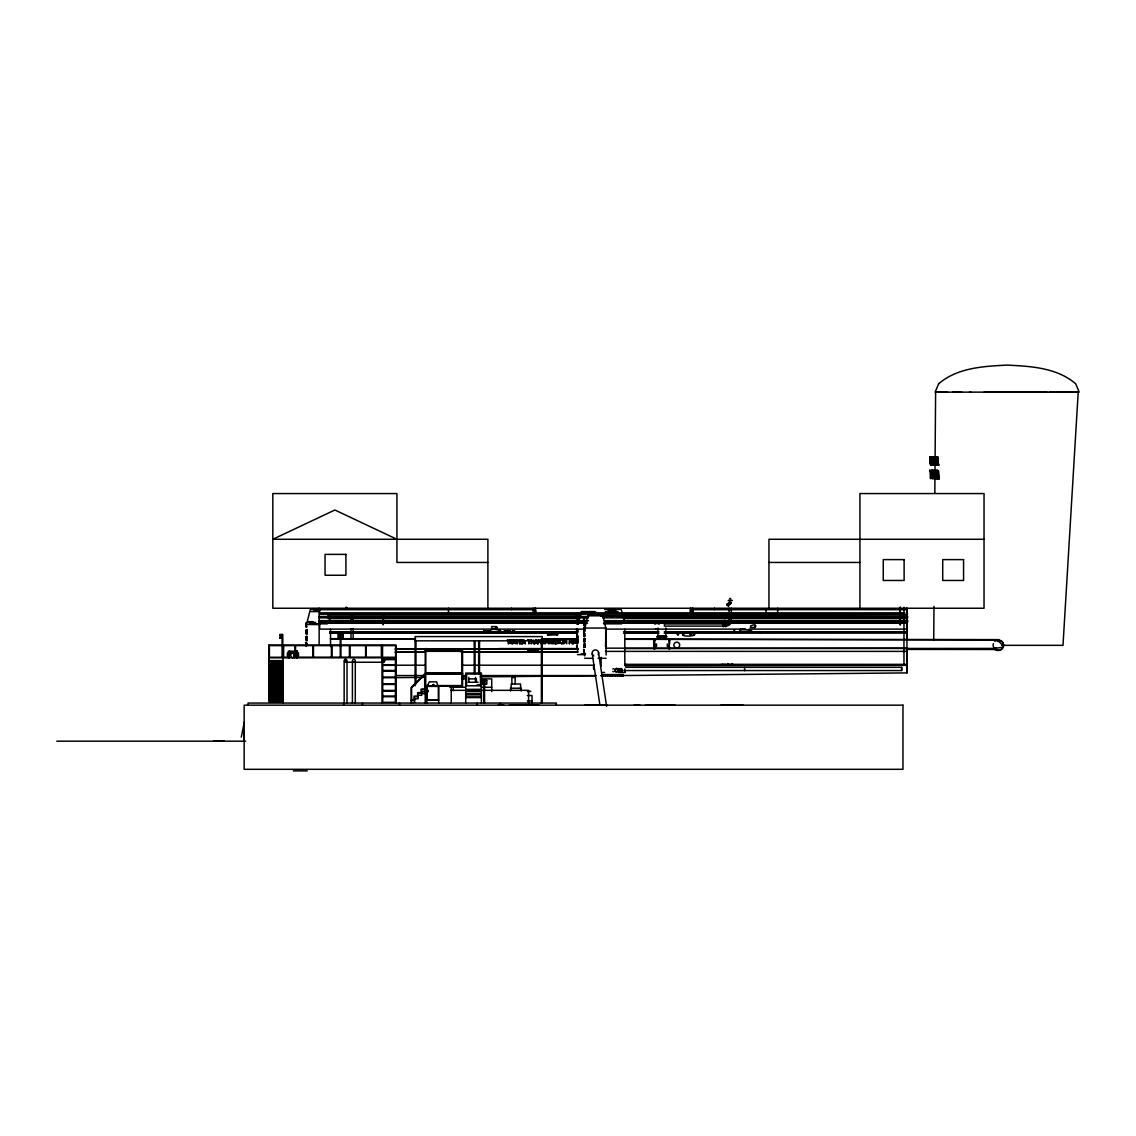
<?xml version="1.0" encoding="UTF-8"?>
<svg xmlns="http://www.w3.org/2000/svg" width="1136" height="1136" viewBox="0 0 1136 1136"><rect width="100%" height="100%" fill="white"/><g stroke="black" fill="none" stroke-linecap="round" stroke-linejoin="round"><path stroke-width="1.5" d="M396.152 703.056L396.152 645.078L268.863 645.078L268.863 698.881L283.006 698.81M654.776 646.711L654.734 640.008M656.523 646.455L656.523 644.027M667.301 646.427L667.301 644.013M669.033 649.096L669.019 638.858L668.99 640.321M692.946 613.809L692.946 608.243M724.285 621.804L724.91 621.491M744.591 667.372L744.591 670.552L744.591 669.743M623.877 670.552L901.657 670.552L901.657 667.315L625.624 667.315M906.954 665.469L906.954 664.361L625.311 664.333L625.311 665.582L625.311 664.674M448.464 608.243L448.464 612.432M720.096 664.645L721.53 664.645M722.184 664.347L722.184 665.213M722.553 665.156L722.666 664.347M725.109 664.503L725.506 665.213L724.839 664.801M726.614 665.213L726.458 664.574M727.381 665.213L727.281 664.347L727.494 665.156M727.608 664.404L727.494 665.213L728.361 664.503M728.048 664.347L727.835 665.156M728.261 665.213L729 665.156L728.261 664.347M730.576 665.213L731.314 665.156L730.675 664.503M731.584 664.574L731.201 665.213M731.811 664.404L732.095 665.213L732.379 664.347M731.925 664.404L732.862 665.156M732.862 664.347L733.785 665.057M733.558 664.588L733.572 664.972M654.762 648.443L654.79 644.055M669.061 645.986L669.061 647.634L669.005 646.625M512.35 639.696L511.328 643.757L509.879 640.363L508.459 643.643M507.977 639.696L508.8 642.99M514.452 639.696L515.829 643.757L514.892 642.55L512.393 643.643M512.947 643.643L513.316 642.55M513.472 642.209L514.736 642.209L513.472 642.209L514.097 640.235L514.736 642.209M514.892 642.55L513.316 642.664M517.718 640.278C519.677 638.588 517.136 643.288 517.178 643.643M517.178 640.278L515.801 640.164L517.178 640.278L517.178 643.757M520.061 640.164L522.077 640.278L520.061 640.164L520.061 641.357C524.974 641.897 518.641 640.676 520.061 643.303L522.077 643.757L519.521 643.643M525.187 641.173C523.369 642.593 527.601 645.546 523.838 642.081L522.674 643.643M523.227 642.081L525.144 643.757M524.122 641.712L523.227 641.641L524.292 641.542M529.433 640.278C531.392 638.588 528.851 643.288 528.893 643.643M528.893 640.278L527.516 640.164L528.893 640.278L528.893 643.757M536.334 639.696L537.726 643.643L535.212 642.55L534.829 643.757L533.693 643.757L532.401 642.081L531.236 643.643M533.096 641.315L532.259 641.641M534.403 643.643L535.667 639.696M535.212 642.55L536.774 642.55M535.354 642.209L536.618 642.209L535.354 642.209L535.993 640.235L536.618 642.096M535.993 640.235L536.618 642.209M537.726 643.643L536.334 639.809M541.034 639.696L541.034 643.757L538.62 640.235L538.109 643.643M542 643.09L543.661 643.203L543.377 641.996M543.406 639.639L544.3 639.994L541.915 640.235M545.749 639.696L545.01 639.809L546.771 642.01L548.518 639.696L548.518 643.757L547.978 640.235L546.913 642.678L545.521 640.235L545.01 643.643M545.521 640.235L546.586 642.678M547.765 639.696L548.518 639.696M549.725 643.359L549.199 640.093M549.199 639.696L550.79 639.696L549.199 640.207M550.79 643.246L549.199 643.643M551.84 643.743L553.218 643.629M553.615 640.349L553.033 640.108M557.023 640.505L555.49 640.235M559.168 643.246L557.577 643.643M558.103 643.359L557.577 640.093M557.577 639.696L559.168 639.696L557.577 640.207M566.765 639.696L566.765 643.757L564.336 640.235L563.825 643.643M563.825 639.696L564.606 639.696L563.825 639.696L563.825 643.757M571.252 642.678C573.865 636.188 570.542 646.909 569.86 640.235L569.363 643.643M569.349 639.696L570.102 639.696L569.349 639.696L569.363 643.757M570.102 639.696L571.124 641.897M572.104 639.696L572.871 639.809L571.124 642.01M572.871 639.696L572.331 643.643M577.77 642.664L577.187 640.747L577.628 643.572L574.177 642.55L573.254 643.757L575.313 639.696C577.983 652.036 577.713 631.275 576.918 643.359M574.177 642.55L575.739 642.55M574.333 642.209L575.597 642.209L574.333 642.209L574.958 640.235L575.597 642.209M573.254 643.757L574.631 639.696M577.855 640.292L576.918 640.093M577.443 640.093L577.741 642.124M577.23 631.048L577.358 629.713L577.358 632.752L577.358 629.344L576.875 632.681M577.684 638.134L577.4 634.854L577.457 638.134M585.068 641.812L584.316 641.854L584.358 638.83L584.231 640.164L584.358 641.499L585.068 638.531L584.472 640.051M723.036 624.189L723.036 625.24M933.721 640.022L933.977 606.383M934.829 493.109L935.61 392.133M577.145 638.091L576.804 634.783L576.804 638.191L577.23 634.783L577.273 638.162L577.812 636.827M584.955 628.009L587.823 615.797L602.918 615.797L605.786 628.009L605.616 646.725L606.141 628.009L584.046 628.094L583.861 630.92L584.955 630.92L585.111 627.64L583.805 627.64L583.805 630.92M654.095 647.946L654.095 638.886L654.066 640.349M654.776 647.662L654.762 649.125M669.7 647.634L669.672 649.096M669.629 640.321L669.658 638.858L669.7 644.027M584.628 624.729L584.515 622.159L584.926 625.538L584.997 622.287L583.932 622.201L583.79 625.482L584.586 625.482L584.486 624.559L583.847 625.482M593.574 669.132L593.759 665.696L594.029 669.033M594.185 666.023L594.085 667.982L594.185 665.767M593.659 667.883L594.071 668.777L594.185 666.179M577.216 620.867L577.358 618.453L577.642 620.867M584.5 625.538L584.6 622.414L584.358 624.26M654.123 649.125L654.095 641.613M576.847 618.964L576.903 620.512M584.273 625.482L584.316 624.559M584.06 624.559L584.089 625.482L584.358 622.201M306.152 633.831L306.351 629.727L307.061 633.831L306.152 633.831L306.28 632.681L307.302 633.576M307.018 633.803L306.393 630.281L306.308 632.212L307.359 630.565M306.706 632.681L306.649 633.831L306.436 629.727M306.734 632.212L306.819 630.281M306.777 629.727L306.578 633.831L306.507 632.681M931.847 464.936L931.421 458.12L930.37 464.894L929.83 456.686L930.512 463.531L930.881 456.729M930.654 464.908L931.009 458.12L931.435 464.936L932.897 464.979L933.068 462.693L933.991 465.022M932.159 460.194L931.563 463.63L932.585 456.771L932.131 464.951M934.758 471.852L933.693 478.639L933.167 470.418L933.849 477.262L934.218 470.46M933.977 478.654L934.346 471.852M935.255 470.503C936.774 488.437 931.705 466.74 938.151 470.588M584.813 635.521C585.026 636.685 585.31 635.592 583.748 636.359L583.748 633.079C585.622 632.099 583.308 641.627 584.614 633.263M723.391 664.816L723.22 665.227M931.719 464.951L932.173 456.771M935.056 478.682L936.149 470.517L936.192 478.71L935.737 470.517M934.474 470.474L934.758 478.682L935.922 470.503M576.676 615.456L576.563 613.525L576.563 616.351L577.301 616.351L577.244 613.525L576.818 616.351M577.344 642.664L577.443 640.747M583.805 619.134L584.387 617.203L583.961 620.029M722.993 665.199L723.249 664.446M508.161 632.028L507.835 632.17M584.358 616.749L583.819 618.58L583.932 616.749M530.313 649.749C529.177 647.066 529.504 652.249 530.171 649.025M530.086 649.735L529.546 648.912M733.061 664.816L733.473 665.043M577.301 620.512L577.358 618.836L577.273 620.753M584.018 627.64L584.529 630.92L584.33 627.64M577.699 620.753L577.784 618.453L577.656 619.191M584.287 630.92L584.486 628.094M563.229 641.67L563.101 642.649M307.288 631.247L307.302 632.894M512.876 631.204L512.123 632.212M594.071 668.806L594.071 667.641C593.148 667.357 594.029 666.42 593.645 666.534M594.128 666.25L594.014 668.536L594.156 665.98M593.688 667.727L593.659 666.789C594.369 668.763 593.901 665.611 593.603 667.23M932.713 461.77L933.423 457.922L933.735 461.798L932.713 461.77L933.735 461.798M932.486 464.979L933.068 462.693M933.139 461.77L933.423 457.922M932.23 464.979L932.841 456.8L933.579 456.814L934.261 465.036L932.656 462.693M932.642 464.965L933.267 456.8M593.745 666.491L594.1 667.798L594.071 666.676M584.614 635.521L584.472 633.419M577.656 629.784L577.656 632.312M594.057 667.031L593.716 667.528M730.349 665.185L729.951 664.432M594.156 667.57L593.688 667.073M584.287 641.769L583.932 638.46L583.932 641.868L584.358 638.46L584.358 641.868L584.472 640.377M594.029 668.465L593.631 667.684M533.963 649.962L533.437 648.968L533.835 649.721M527.644 649.352L527.899 650.19L528.084 649.295M534.147 649.707L534.105 648.94M484.532 631.786L484.05 630.622L485.228 631.105M490.141 631.588C490.184 625.056 513.77 634.896 492.229 631.786M496.83 627.626C495.509 624.899 496.475 631.36 491.547 627.938M533.792 640.775L533.295 641.868M577.457 635.223L577.457 636.458M531.449 650.019L531.009 649.693M524.619 641.286L524.406 640.278M533.167 641.286L533.167 640.505M509.027 631.772L508.516 630.963L508.687 632.269M538.365 649.65L538.336 649.167M585.068 624.729L584.799 622.869M306.933 630.565L307.103 629.656L307.288 630.366M724.172 665.057L724.612 664.489M562.647 642.039L561.695 643.359L560.36 642.635M560.19 641.428L560.517 640.477M241.286 737.136L244.311 722.084M529.404 649.522L529.987 649.068L529.774 650.218M553.246 643.203L552.976 641.996M514.438 631.772L514.736 630.991L514.438 632.283L513.358 630.963L513.117 632.099M544.4 642.294L542.326 640.448M551.911 640.448L552.394 641.428M555.05 640.448L555.532 641.428M577.812 624.331L580.326 613.639M533.508 649.11L533.906 649.579M511.825 639.696L511.001 643.132L510.163 639.696M508.8 643.09L509.624 639.696M536.49 648.883L536.149 650.19L535.326 648.883L535.667 650.19M535.993 649.054L536.334 650.19L536.49 649.054M719.386 622.13L719.613 621.307M729.852 621.591L730.079 620.781M544.428 642.749L542.255 643.629M557.165 642.749L556.086 643.814M557.08 643.09L557.137 642.181M541.787 640.306L541.773 641.272M551.386 640.306L552.224 641.939M554.524 640.306L554.993 641.797M512.393 643.757L513.784 639.696M505.889 631.133C506.003 633.718 503.646 629.202 504.285 632.269M504.427 631.289L505.435 632.269L505.79 631.119M509.752 631.659L509.255 632.269L508.516 631.133M512.876 631.048L513.117 632.269L513.557 630.963M512.947 632.269L513.273 631.659M506.131 632.269L505.889 630.963L505.279 632.099M510.462 632.099C509.666 629.202 509.539 633.86 509.084 631.602M530.228 649.11L529.859 649.906M563.101 642.536L562.15 643.714M559.736 640.917L560.105 640.15M427.377 686.087L429.28 681.841L436.622 681.841L437.985 686.087M938.577 465.22L937.541 456.984M938.762 478.838L938.109 470.815L936.944 470.574L937.91 471.525L937.924 474.621L936.007 473.74L936.419 471.497L936.007 473.74M937.796 475.544L939.174 478.824L938.535 470.815M532.017 649.707L532.372 649.054M531.705 649.054L532.017 649.877L532.429 649.054M531.052 649.522L531.449 650.19M538.365 649.48L538.691 650.19L538.336 649.38M544.243 643.189L543.647 641.528M730.306 603.486L730.207 602.591M525.116 641.343L524.392 642.039M937.186 456.956C936.746 467.478 940.991 453.789 933.806 457.808L934.218 456.842L933.806 457.808M937.924 474.55L937.74 471.539M527.928 649.054L527.601 649.664M728.673 605.942L729.653 604.65L728.673 603.358M562.959 642.905L561.809 643.814M529.376 649.025L529.376 650.062M383.272 623.607C383.357 628.975 382.974 616.933 383.272 614.746M932.429 470.276L932.23 478.753M553.417 642.877L551.911 643.132M556.384 643.203L556.115 641.996M932.415 478.682L932.926 471.951A3.138 0.738 89.6 0 0 932.557 470.517L932.386 470.29M513.699 631.786C514.878 633.292 514.253 630.196 514.21 631.701M729.426 602.336L729.426 603.827M584.586 655.926L584.586 652.689M533.565 641.499L532.94 642.039L534.403 643.757M496.034 626.66L497.028 627.072L496.347 628.123M729.809 602.407C729.511 606.368 732.038 600.262 729.454 603.287M730.59 603.756L730.945 602.875M994.667 641.357L998.345 639.852L1002.009 641.357A5.183 5.169 0 0 1 1002.009 648.684A5.183 5.169 0 0 1 994.667 648.684L993.844 647.605A5.183 5.169 0 0 1 993.333 643.686M553.459 643.629L553.843 641.897M556.81 643.359L554.979 643.743L554.439 642.749M729.44 602.321L731.328 603.074L729.44 603.841M527.771 649.551L527.445 649.593M543.661 643.09L542.312 643.132M618.41 616.039L617.501 616.053L618.438 615.982M617.359 615.982L618.24 615.968M603.656 615.982L607.192 616.507M603.727 616.479L606.454 616.081M607.334 615.982L610.884 616.351L610.075 615.911M543.874 643.516L542.596 643.7M542.497 640.363L543.434 640.221M552.082 640.363L553.033 640.221M613.681 616.081L614.633 616.024M551.883 639.923L553.317 639.809M496.716 627.853L495.58 627.796M734.793 631.005L733.771 630.423L734.637 629.756M740.516 631.005C733.785 626.078 769.399 633.405 740.175 631.105M612.105 616.01L611.395 616.507L612.432 616.507M937.541 461.017L938.35 458.419L936.76 456.956L937.498 465.164M937.725 474.621L938.464 471.823L935.993 471.497M555.05 643.132L556.257 643.161M932.613 470.205C928.24 475.004 934.63 484.887 933.338 471.951A3.138 0.738 89.6 0 0 932.968 470.517L932.187 470.205M530.924 649.437L531.705 650.19L531.549 648.883M603.841 615.968L604.565 615.953M607.519 615.968L610.884 615.911M560.9 640.278L561.695 640.207M560.673 639.866L562.178 639.866A1.576 1.519 0.3 0 1 562.945 640.548M555.248 639.824L556.754 639.88M617.743 616.365L618.126 616.507M500.266 630.423L500.266 631.786M547.651 633.902L547.651 635.265L557.961 634.584L547.651 633.902L547.651 635.265M557.279 633.902L557.279 635.265M683.176 633.732C679.314 636.941 694.465 636.614 694.849 634.513C691.98 632.099 683.73 631.786 683.176 635.28M694.068 633.732L693.301 634.513L694.068 635.28M755.142 626.078C753.75 630.835 759.714 621.577 750.371 626.078M749.803 629.727L749.803 631.105M603.798 616.365L604.579 616.351M618.367 669.019L616.592 668.337M618.424 669.189L616.422 668.437M723.76 665.014L723.731 665.185M559.892 642.905L561.809 643.7M961.794 392.133L952.735 392.133M624.402 648.557L994.568 648.415L1003.443 647.165A7.086 1.974 46.4 0 0 997.99 640.718L997.493 639.568A5.183 1.051 -73.8 0 1 997.933 641.613M947.637 392.133L935.581 392.204M665.653 636.842L656.75 636.856L666.988 636.842L665.469 636.813M659.434 638.588L658.44 638.617L665.313 638.602M971.024 392.133L969.775 392.133M658.227 636.188C653.214 636.288 670.467 636.274 665.469 636.174M665.795 628.023L665.81 636.188L658.284 636.259M665.81 636.217L661.905 636.217M615.655 616.024L615.357 616.081M395.101 677.638L423.6 677.383M462.38 677.028L466.101 676.985M480.258 676.857L595.349 675.792M600.66 675.75L906.954 672.91L906.954 608.243M935.78 456.899L936.007 465.107L935.553 456.913M935.823 461.102L936.263 464.141L935.823 461.102L937.967 461.017M937.129 461.131L937.129 460.165L935.823 460.137M937.867 461.628L938.237 457.07L933.792 456.842M937.328 461.912L938.038 461.926L937.342 465.178M934.715 457.836L935.155 465.064L934.871 457.836M937.74 461.912L937.754 465.164L935.837 464.141M938.237 465.206L938.989 465.22L937.612 461.926M929.702 470.29L929.702 471.255L929.702 470.29L931.676 470.347L931.264 471.312L931.676 470.347M936.007 474.72L936.973 477.802L936.021 477.759L936.007 474.72L937.314 474.749M930.384 478.512L930.356 471.284L931.051 478.512M937.683 478.767L936.973 477.802M937.924 475.53L937.512 478.781L937.64 470.574M1049.508 392.133L1078.206 392.133L1062.998 645.333L1001.682 645.333M1065.44 392.133L1071.461 392.119M728.261 620.796L731.683 620.781M728.261 621.009L731.683 620.994M718.421 621.321L720.579 621.307M728.815 621.591L731.115 621.591M984.188 392.133L1031.275 392.119M1029.429 392.133L1046.952 392.119M984.032 539.273L768.958 539.273L768.958 608.243M487.898 562.448L396.933 562.448L396.933 493.564L272.825 493.564L272.825 608.243L984.032 608.243L984.032 493.564L859.924 493.564L859.924 608.243M768.958 562.448L859.924 562.448M729.667 598.573L730.732 598.431M728.261 600.688L732.152 600.688M311.562 608.726L319.898 608.726M534.403 608.726L535.255 608.726M605.857 608.726L620.071 608.726M763.846 608.726L766.076 608.726M319.898 609.45L310.369 609.45L307.217 621.662L312.94 621.662M604.664 609.45L621.264 609.45L624.033 620.128M319.145 609.677L533.153 609.663M692.946 609.677L906.968 609.663M313.834 610.884L320.125 610.884M608.115 610.884L615.953 610.884M533.664 611.182L535.837 611.182M311.023 611.608L318.492 611.608M581.774 611.58L594.696 611.58M605.318 611.608L618.041 611.608M580.695 612.119L595.775 612.119M581.774 612.659L594.696 612.659M904.639 612.844L319.685 612.844L319.685 614.178L904.639 614.207M530.356 613.809L535.312 613.838L535.312 608.243M694.593 613.809L690.347 613.809L690.347 608.243M327.878 614.888L581.291 614.888M595.463 614.888L604.324 614.888M622.045 614.888L907.352 614.888L907.352 613.539M588.902 615.258L601.839 615.258M600.972 616.081L603.528 616.053M611.722 616.436L613.426 616.507M616.28 616.081L617.175 616.507M618.623 616.081L619.503 615.911M612.545 616.351L613.27 615.911M618.623 616.351L619.319 616.081M619.745 616.351L620.526 616.365M319.102 616.479L588.562 616.479M328.091 617.175L579.587 617.175M622.088 617.175L907.224 617.175L907.224 618.524L623.863 618.538M319.102 617.856L588.547 617.856M602.733 617.856L907.636 617.856L907.636 616.507L602.762 615.911M328.091 618.538L579.587 618.538M584.444 620.029L583.648 620.029L583.648 616.749L584.444 616.749L584.387 620.029M724.03 620.483L724.981 620.483M319.074 620.654L588.562 620.654M604.522 620.654L907.707 620.654L907.707 622.003L604.522 622.017M724.115 621.605L724.938 621.605M319.074 622.017L586.787 622.017M306.819 622.372L315.609 622.372M321.744 622.372L330.533 622.372M604.579 622.372L609.904 622.372M616.039 622.372L624.814 622.372M306.876 622.926L305.939 622.926L306.024 627.015L306.876 627.015M723.731 623.195L725.293 623.195M587.553 623.266L319.685 623.266L319.685 629.117L584.003 629.117M603.528 623.266L906.869 623.266M309.404 623.82L327.438 623.82M603.699 623.82L621.733 623.82M576.662 623.962L577.968 624.346M307.941 624.53L318.605 624.53M491.547 626.575L496.375 626.575M750.371 627.455L755.142 627.455M605.303 629.117L745.443 629.117M748.993 629.117L906.869 629.117M577.301 630.693L576.875 629.401M505.009 630.963L504.98 632.269M483.851 631.105L489.943 631.105M504.285 631.133L505.009 632.028M507.551 631.133L506.301 630.963L507.551 630.963L507.451 631.957M483.879 631.275L490.028 631.446M329.667 631.744L577.514 631.744M623.55 631.744L658.951 631.744M664.262 631.744L906.911 631.744M510.746 631.971L510.291 632.269M510.291 632.099L511.299 632.127M577.358 632.681L576.619 632.681L576.619 629.401L577.358 629.401L577.301 632.681M664.262 633.221L906.911 633.107M329.667 633.221L577.514 633.221M623.55 633.221L658.951 633.221M690.021 634.115L691.284 634.115M583.805 634.371L584.429 633.079M690.021 634.555L691.284 634.555M279.967 634.726L280.947 634.726L280.947 637.992L279.967 637.992M338.343 634.797L342.731 634.797L342.731 638.049L338.343 638.049M583.805 634.754L584.429 636.359M339.763 635.507L338.627 635.507L339.195 637.339M341.212 635.422L342.064 635.422M307.316 640.633L306.138 640.633L306.138 636.529L307.316 636.529M282.083 638.233L279.967 638.233L279.967 634.484L282.793 634.484L282.793 657.105M553.885 640.505L553.885 639.88M415.094 640.832L542.241 640.832M541.673 642.862L542.255 643.743M307.274 643.331L306.024 643.331L306.024 646.072M585.068 643.97L583.947 643.97L584.003 647.25M585.012 644.424L584.472 646.341M577.202 646.128L576.563 645.731L577.258 649.011M584.373 646.867L583.748 647.25L585.068 647.25M606.099 648.159L907.096 648.159L907.096 651.382L605.545 651.382M498.676 648.599L578.409 648.571M395.172 649.011L577.457 649.011L577.67 650.63L577.457 652.249L462.423 652.249M395.342 649.196L578.039 649.196M537.527 649.338L537.555 648.883M534.488 649.494L535.084 648.883L535.482 650.19L535.908 649.252M584.33 649.806L583.691 649.409L583.691 652.689L584.33 652.305M528.765 650.019L528.595 649.025M530.498 650.019L531.123 649.11M532.429 650.019L532.599 648.883M535.084 650.062L534.318 650.19L534.318 648.883M537.74 650.19L537.74 648.883L537.91 650.19L536.788 650.19L536.788 648.883M425.219 650.729L462.565 650.729L462.565 686.087L426.667 686.087L426.667 703.056M297.391 651.155L288.359 651.155L288.359 657.801M395.342 652.064L425.503 652.064M460.975 652.064L578.039 652.064M395.172 652.249L425.262 652.249M290.092 653.129L294.465 653.129L294.465 657.801M289.439 654.379L290.489 654.379M295.573 654.293L296.524 654.293M577.457 654.62L585.452 654.62M282.892 657.261L269.402 657.261L269.402 645.603L395.612 645.603L395.612 657.261L382.548 657.261L382.548 645.617M288.445 657.162L283.645 657.162L283.645 645.702M297.263 657.162L381.369 657.162L381.369 645.702M268.863 657.801L396.152 657.801M584.586 658.298L592.58 658.298M598.161 658.298L606.141 658.298M382.008 658.937L396.152 658.937M382.733 659.647L395.427 659.647L395.427 702.332L382.733 702.332L382.733 661.337M268.863 660.627L283.006 660.627M268.863 662.047L283.006 662.047M345.628 662.245L383.698 662.245L383.698 659.377M268.863 663.452L283.006 663.452M268.863 664.872L283.006 664.872M382.733 664.716L395.427 664.716M720.096 664.702L721.53 664.872L720.096 664.929M906.954 664.83L903.972 664.83L903.972 607.249M382.733 665.341L395.427 665.341M396.592 665.213L424.85 665.213M461.954 665.213L594.455 665.213M625.865 665.668L906.954 665.341M283.006 666.278L268.863 666.278L268.863 669.118L283.006 669.118M268.863 667.698L283.006 667.698M268.863 670.524L283.006 670.524M382.733 670.453L395.427 670.453M382.733 671.092L395.427 671.092M268.863 671.944L283.006 671.944M602.705 672.427L604.579 672.427M618.211 672.427L625.07 672.427M906.954 672.91L906.784 650.19M268.863 673.35L283.006 673.35M462.565 673.35L425.219 673.35L411.076 687.493L411.218 703.056M425.219 673.889L462.565 673.889M283.006 674.443L283.006 682.637M602.066 674.585L623.38 674.585L623.295 675.721L601.526 675.565M268.863 674.77L283.006 674.77M396.592 675.565L424.85 675.565M461.954 675.565L465.49 675.565M481.394 675.565L596.23 675.565M268.863 676.19L283.006 676.19M382.733 677.07L395.427 677.07M268.863 677.596L283.006 677.596M382.733 677.709L395.427 677.709M268.863 679.016L283.006 679.016M461.997 678.874L465.504 678.874M468.87 678.902L476.367 678.874L476.367 682.267M481.238 678.874L491.732 678.874L491.732 691.625M268.863 680.421L283.006 680.35M475.515 680.563L476.367 680.563M268.863 681.841L283.006 681.841M468.202 682.267L478.114 682.267M268.863 683.261L283.006 683.261M382.733 683.787L395.427 683.787M382.733 684.426L395.427 684.426M268.863 684.667L283.006 684.667M477.006 684.88L480.471 684.88L480.471 674.003L466.626 674.003L466.626 684.88M429.195 685.576L425.73 685.576L425.73 673.875L462.054 673.875L462.054 685.576L436.11 685.576M465.703 685.803L481.394 685.803M268.863 686.087L283.006 686.087M449.757 687.266L465.504 687.266M481.238 687.266L491.732 687.266M268.863 687.493L283.006 687.493M268.863 688.913L283.006 688.913M465.703 689.339L481.394 689.339M425.219 689.623L421.683 689.623L421.683 695.275L418.147 695.275M465.703 690.077L481.394 690.077M268.863 690.333L283.006 690.333M382.733 690.432L395.427 690.432M424.481 690.333L427.96 690.333M450.736 690.333L466.214 690.333M481.082 690.333L528.581 690.333L528.581 703.056M382.733 691.071L395.427 691.071M527.473 691.313L530.853 691.313M465.703 691.426L481.394 691.426M268.863 691.739L283.006 691.739M421.683 691.739L425.219 691.739M268.863 693.159L283.006 693.159M421.683 693.159L418.147 693.159L418.147 698.81L414.612 698.81M421.726 693.613L425.219 693.613M465.703 693.542L481.394 693.542M268.863 694.565L283.006 694.565M465.703 694.891L481.394 694.891M527.331 695.559L532.031 695.559L532.031 703.056M268.863 695.985L283.006 695.985M382.733 696.07L395.427 696.07M382.733 696.709L395.427 696.709M418.147 696.695L414.612 696.695L414.612 702.346L411.076 702.346M465.703 697.007L481.394 697.007M268.863 697.405L283.006 697.405M465.703 697.575L481.394 697.575M268.863 700.23L283.006 700.23M411.076 700.23L414.612 700.23M426.667 700.23L438.681 700.23M527.331 700.94L532.031 700.94M283.006 701.636L268.863 701.636L268.863 645.078M244.155 731.584L244.155 739.777M223.991 740.757L213.611 741.183M56.8 741.183L245.646 741.183M293.344 770.89L307.245 770.89M330.491 638.688L415.677 638.815M541.687 638.986L577.173 639.028M625.084 639.099L658.809 639.142M665.909 639.156L997.777 639.611M330.491 639.114L415.449 638.787M541.588 639.256L578.338 639.128M624.97 639.312L997.948 639.98M906.358 649.409L994.966 649.494M607.661 616.081L607.362 616.039M932.841 456.8L933.579 456.814M931.435 464.936L932.897 464.979M935.581 465.107L937.754 465.164M929.702 471.255L931.676 471.312M935.766 478.71L937.938 478.781M938.421 478.824L939.174 478.824M555.745 643.729L554.979 643.629M462.565 650.729L425.219 648.613L425.219 703.056M603.869 616.067L603.727 616.053M533.224 640.917L531.776 640.15L531.776 641.755M994.469 648.415L994.511 649.082A5.183 1.051 -73.8 0 0 996.201 647.676M552.621 642.025L551.287 640.761M542.639 641.826L543.761 642.337M543.036 642.025L542.255 641.684M556.739 641.797L555.305 641.229M552.394 641.315L553.601 641.797M543.221 641.414L542.298 640.931M555.958 641.414L556.981 642.01M552.621 641.911L553.36 642.337M728.744 622.13L730.973 622.727M556.455 639.696L557.023 640.619M543.434 640.108L544.3 639.88M624.757 664.134L627.1 664.972M619.986 670.907L622.343 671.745M553.232 641.528L553.999 642.294M396.933 539.273L334.879 510.007L272.825 539.273L487.898 539.273L487.898 608.243M728.545 622.642L730.533 623.778M542.255 641.797L541.702 640.761M593.745 655.77L593.077 655.273A3.138 3.081 -8.5 0 1 592.58 651.51L593.091 650.857A3.28 3.223 -8.5 0 1 596.996 650.346L597.664 650.829A3.138 3.081 -8.5 0 1 598.161 654.606M551.585 643.09L551.258 643.53M524.534 640.491L523.227 640.15L523.227 641.755M728.204 623.082L729.837 624.701M606.141 655.06L605.772 628.009M657.929 636.174L657.914 628.009M554.695 641.584L554.425 640.761M533.522 640.051L533.792 640.874M306.337 643.743L305.513 642.465L306.166 643.7M727.778 623.408L728.929 625.396M504.512 630.963L505.009 631.872M564.606 639.696L566.253 642.933L566.253 639.696M538.876 639.696L540.523 642.933L540.523 639.696M532.074 649.693L531.762 649.054M513.557 631.133L513.983 632.269M513.642 631.815L513.358 630.963M510.135 631.815L510.05 630.963M727.267 623.621L727.878 625.837M507.409 639.696L508.459 643.757M328.162 614.022L329.738 620.128M727.665 664.489L727.835 665.213M559.736 642.664L559.608 641.67M598.487 652.234L606.596 706.365M592.239 653.882L599.822 704.519M933.167 456.814L933.849 465.036M932.997 457.922L933.309 461.798M933.593 470.418L934.119 478.639M930.256 456.686L930.782 464.894M306.166 625.893L306.45 623.494L306.45 627.015L306.365 622.926M934.999 472.193L935.184 478.682M933.437 470.432L933.849 477.262M931.662 458.461L931.974 463.63M931.137 456.729L931.563 463.63M930.1 456.7L930.512 463.531M584.131 617.203L584.245 619.134M577.102 615.456L576.989 613.525L576.989 616.351M584.259 618.58L584.145 616.749L584.131 620.029M583.719 616.749L583.819 618.58M584.458 645.802L584.344 643.97L584.33 647.25M577.315 642.124L577.216 640.292L577.187 643.572M306.393 630.281L306.479 632.212M584.003 622.201L584.145 625.482M583.975 622.642L584.046 624.189M937.725 457.907L937.74 461.003M937.356 470.56L937.257 478.781M937.044 456.97L937.072 465.164M930.767 471.27L930.64 478.512M726.728 623.692L726.742 625.993M726.145 623.124L725.947 626.547L726.032 623.408M901.657 667.372L901.657 670.496M572.317 640.235L572.317 643.757M559.168 639.696L558.642 643.359M550.79 639.696L550.264 643.359M545.01 639.696L545.01 643.757M538.109 639.696L538.109 643.757M531.222 639.696L531.222 643.757M522.674 639.696L522.674 643.757M519.507 639.696L519.507 643.757M906.784 608.243L906.784 639.71M906.414 612.858L906.414 614.178M900.308 607.192L900.308 624.672C898.647 624.544 901.416 623.266 900.166 624.843L900.166 607.277M777.677 608.243L777.677 612.446M766.047 609.634L766.047 612.418M759.87 631.772L759.87 633.192M743.129 705.172L720.92 705.172M731.783 600.135L728.545 600.277M731.286 608.186L731.286 621.051L729.127 621.051L729.127 608.186M731.314 664.446L731.314 665.213M728.886 664.347L729 665.213M728.219 603.386L728.219 605.928M728.119 603.386L728.119 605.928M727.196 604.111L727.196 605.204M727.054 604.111L727.054 605.204M725.663 623.408L725.663 626.646M725.265 624.331L725.265 625.723M725.009 622.855L723.802 622.755M724.995 664.347L724.995 665.213M724.583 620.597L724.47 621.804M723.419 623.408L723.419 626.646M723.021 623.408L723.021 626.646M714.558 608.243L714.558 609.677M692.52 608.243L692.52 613.809M690.787 608.243L690.787 613.809M690.631 608.243L690.617 612.446M675.082 705.172L645.39 705.172M639.909 705.172L634.101 705.172M624.814 629.287L624.814 665.526M624.814 668.976L624.814 672.427M623.281 674.585L623.181 675.721M622.883 674.585L622.883 675.721M621.761 674.585L621.761 675.721M620.526 616.507L619.745 616.507M620.015 674.585L620.015 675.721M617.757 674.585L617.757 675.721M615.144 674.585L615.144 675.721M612.56 674.585L612.56 675.721M611.267 674.585L611.267 675.721M609.989 674.585L609.989 675.721M607.547 674.585L607.632 675.721M607.036 705.172L584.827 705.172M605.275 674.585L605.275 675.721M603.472 674.585L603.472 675.721M602.307 674.585L602.307 675.721M601.114 657.361L601.114 666.108M584.756 627.64L584.898 630.92M584.756 644.424L584.756 647.25L584.699 643.97M584.103 627.64L584.046 630.92M584.174 633.079L584.231 636.359M583.805 633.079L584.003 634.371M584.003 634.754L583.805 636.359M583.961 649.409L583.961 652.689M577.571 640.292L577.443 643.572M577.102 629.401L577.102 632.681M577.131 640.292L577.045 643.572M576.832 645.731L576.832 649.011M556.342 705.172L556.342 703.056L248.031 703.056L248.031 705.172M542.241 703.056L542.241 636.586L415.094 636.586L415.123 685.775M541.389 640.832L541.389 703.056M538.989 705.172L509.297 705.172M536.959 649.025L536.959 650.062M535.581 608.243L535.581 612.418M535.155 608.243L535.155 612.418M533.153 608.243L533.153 613.838M530.498 648.883L530.498 650.19M528.765 649.025L528.765 650.19M521.268 690.972L521.268 688.203L510.49 688.203L510.49 690.972M520.6 689.055L520.6 683.957L511.157 683.957L511.157 689.85M515.148 683.957L515.148 677.596L511.882 677.596L511.882 683.957M511.541 608.243L511.541 609.677M510.746 632.127L510.746 630.963L510.462 632.269L509.851 630.963M508.289 631.843L508.119 630.963L508.119 631.843M506.869 631.105L506.869 632.269L506.713 631.105M503.816 705.172L498.008 705.172M500.337 703.056L500.337 705.172M484.575 680.421L484.575 703.056M483.879 680.421L483.879 703.056M481.394 703.056L481.394 673.08L465.703 673.08L465.703 703.056M479.52 640.832L479.52 673.676M478.668 640.832L478.668 673.676M477.305 703.056L477.305 705.172M475.515 677.354L475.515 682.267M475.061 640.832L475.061 673.676M474.223 640.832L474.223 673.676M468.87 677.354L468.87 682.267M453.264 687.266L453.264 690.773M451.248 686.087L451.248 703.056M438.681 686.087L438.681 703.056M415.975 640.832L415.946 684.042M399.517 703.056L399.517 705.172M383.414 614.846L383.414 623.579M382.008 645.078L382.008 703.056M366.161 645.702L366.161 657.162M365.593 645.702L365.593 657.162M362.441 703.056L362.441 705.172M355.284 703.056L355.284 662.047L352.401 662.047L352.401 703.056M353.14 614.746L353.14 623.408M353.14 628.591L353.14 638.986M350.996 614.746L350.996 623.408M350.996 628.591L350.996 638.986M350.002 645.702L350.002 657.162M349.405 645.702L349.405 657.162M347.02 703.056L347.02 662.047L344.151 662.047L344.151 703.056M345.628 659.377L345.628 660.442M343.654 703.056L343.654 705.172M340.942 634.541L340.942 657.162M340.232 634.541L340.232 657.162M331.982 645.702L331.982 657.162M331.414 645.702L331.414 657.162M330.533 629.287L330.533 646.54M319.145 608.243L319.145 645.049M313.465 645.702L313.465 657.162M313.011 645.702L313.011 657.162M306.635 636.529L306.635 639.781L306.209 636.529M306.564 636.529L306.564 640.633M306.45 643.331L306.45 646.072M298.527 652.873L298.527 655.699M297.419 651.155L297.419 657.801M296.524 651.155L296.524 657.801M295.516 645.702L295.516 657.162L294.849 645.702M289.439 651.155L289.439 657.801M287.38 652.959L287.38 655.784M283.006 645.078L283.006 703.056M282.083 634.484L282.083 657.105M655.117 622.883A2.925 2.925 0 0 1 657.19 622.031M617.657 670.638A1.434 1.434 0 0 1 614.888 670.638M615.03 669.558A1.434 1.434 0 0 1 617.515 669.558M617.828 670.694A1.619 1.619 0 0 1 614.704 670.694M614.704 669.857A1.619 1.619 0 0 1 617.828 669.857M585.523 653.853A1.619 1.619 0 0 1 583.918 653.853M582.839 653.853A1.619 1.619 0 0 1 581.22 653.853M994.667 648.997A5.183 5.183 0 0 0 1002.009 648.997A5.183 5.183 0 0 0 1002.009 641.67L1000.93 640.832A5.183 5.183 0 0 0 996.996 640.321M613.568 671.788A1.619 1.619 0 0 1 612.844 671.362M612.844 669.076A1.619 1.619 0 0 1 613.568 668.664M293.784 654.038A1.832 1.832 0 0 1 293.798 656.281M291.199 653.725A1.832 1.832 0 0 1 293.443 653.711M527.686 691.654A1.434 1.434 0 0 1 528.552 692.321M658.482 628.847A2.925 2.925 0 0 1 655.557 628.847M654.947 624.232A2.925 2.925 0 0 1 659.093 624.232M576.676 636.188C576.79 640.732 577.102 633.121 576.676 636.188M583.805 639.866C583.918 644.453 584.231 636.685 583.805 639.866M931.634 473.698C932.656 487.585 933.465 463.289 931.634 473.698M932.045 473.698C933.039 487.514 933.934 463.431 932.045 473.698M654.719 639.256L654.705 640.349L654.719 639.256M290.489 652.76C290.816 666.079 302.616 647.378 290.489 652.76M345.841 607.391L347.162 607.746L345.841 607.391M677.283 634.314C678.235 637.268 679.584 632.212 677.283 634.314M938.648 383.783L935.127 392.133L1079.2 392.133L1075.678 383.783C1056.977 367.666 1030.707 366.261 1007.163 365.11C983.62 366.261 957.35 367.666 938.648 383.783M424.679 674.67L411.63 687.72L411.63 699.677L414.072 699.677L414.072 696.141L417.608 696.141L417.608 692.605L421.144 692.605L421.144 689.069L424.679 689.069L424.679 674.685M603.869 616.379L603.926 616.379M607.561 616.379L607.604 616.479M938.222 475.53L937.498 475.53L938.222 475.53M345.926 554.382L325.052 554.382L325.052 575.242L345.926 575.242L345.926 554.382M904.114 559.608L883.254 559.608L883.254 580.468L904.114 580.468L904.114 559.608M963.569 559.608L942.71 559.608L942.71 580.468L963.569 580.468L963.569 559.608M726.387 623.934L664.404 623.934L664.404 626.092L726.387 626.092L726.387 623.934M343.058 634.541L338.116 634.541L338.116 638.29L343.058 638.29L343.058 634.541M461.969 651.326L425.815 651.326L425.815 672.753L461.969 672.753L461.969 651.326M486.705 680.421L481.749 680.421L481.749 684.17L486.705 684.17L486.705 680.421M486.364 680.677L481.976 680.677L481.976 683.929L486.364 683.929L486.364 680.677M433.753 684.483L432.39 685.264L433.753 684.483M438.425 686.385L426.98 686.385L426.98 700.103L438.425 700.103L438.425 686.385M427.903 690.688L427.477 692.378L427.903 690.688M902.964 705.172L244.155 705.172L244.155 769.313L902.964 769.313L902.964 705.172M619.56 671.362A1.619 1.619 0 0 0 622.272 670.638A1.619 1.619 0 0 0 620.284 668.664A1.619 1.619 0 0 0 619.56 671.362M619.986 671.461A1.434 1.434 0 0 0 622.145 670.226A1.434 1.434 0 0 0 619.986 668.976A1.434 1.434 0 0 0 619.986 671.461M675.324 647.591A2.925 2.925 0 0 0 679.711 645.049A2.925 2.925 0 0 0 675.324 642.522A2.925 2.925 0 0 0 675.324 647.591M382.576 662.032A1.434 1.434 0 0 0 384.735 660.783A1.434 1.434 0 0 0 382.576 659.533A1.434 1.434 0 0 0 382.576 662.032M353.154 662.103A1.434 1.434 0 0 0 355.298 660.854A1.434 1.434 0 0 0 353.154 659.604A1.434 1.434 0 0 0 353.154 662.103M344.861 662.004A1.434 1.434 0 0 0 347.005 660.754A1.434 1.434 0 0 0 344.861 659.519A1.434 1.434 0 0 0 344.861 662.004"/></g></svg>
